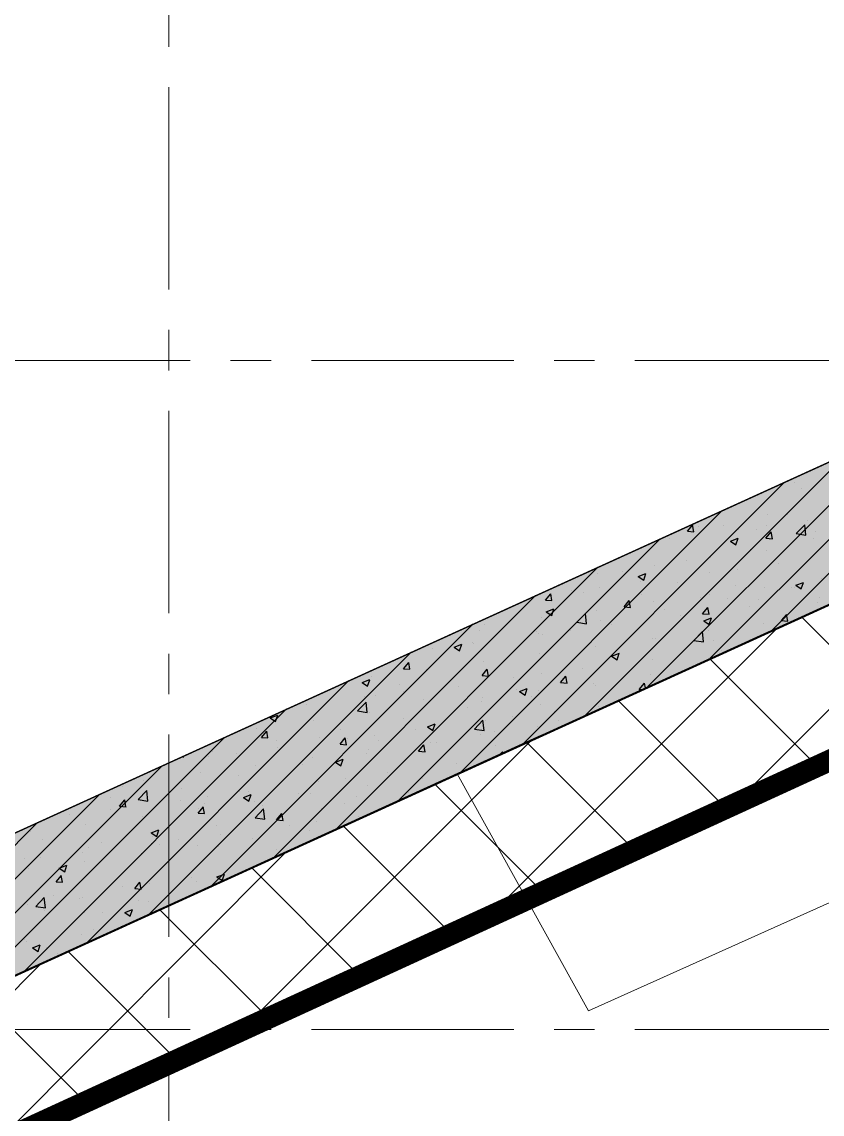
# Model space of a CAD drawing. Header units: millimetres. Extents: x -346728 to 1320345, y -537202 to -385966.
# Drawn here: x 205174 to 212595, y -485726 to -475603 of the extents above; entities that cross this region are included whole.
import ezdxf
from ezdxf.xclip import XClip

# ---------------------------------------------------------------- set-up
doc = ezdxf.new("R2010")
doc.units = ezdxf.units.MM
doc.header["$LTSCALE"] = 100
doc.header["$XCLIPFRAME"] = 2
doc.linetypes.add('DASHED2', pattern=[0.375, 0.25, -0.125])
doc.linetypes.add('X1326_GLB$0$CENTER', pattern=[2, 1.25, -0.25, 0.25, -0.25])
for name, color, linetype, lineweight in [('0 T TEXT', 7, 'Continuous', 13), ('L.DUONG', 234, 'Continuous', 15), ('LINE', 7, 'Continuous', 13), ('X1326_GLB$0$A-tim', 8, 'X1326_GLB$0$CENTER', 9)]:
    doc.layers.add(name, color=color, linetype=linetype, lineweight=lineweight)
for name, color, linetype in [('hach', 253, 'Continuous'), ('W2', 4, 'Continuous'), ('XR_1326_csPL$0$hach', 253, 'Continuous'), ('XR_1326_csPL$0$W2', 4, 'Continuous')]:
    doc.layers.add(name, color=color, linetype=linetype)
doc.linetypes.add('FENCELINE2', pattern='A,0.25,-0.1,[132,ltypeshp.shx,S=0.1,R=0,X=-0.1,Y=0],-0.1,1', length=1.45)

# ---------------------------------------------------------------- blocks, each defined once
blk = doc.blocks.new('LVL-KHUNGTEN')
blk.add_lwpolyline([(61072.9, 41092.8), (119123.5, 41092.8), (119123.5, 61.9), (61072.9, 61.9)], close=True)
blk = doc.blocks.new('mb duong hh')
at = {"layer": '0 T TEXT', "color": 8, "linetype": 'DASHED2', "ltscale": 300}
blk.add_lwpolyline([(75940, 34596), (80501, 41668), (80491, 88861), (75484, 93868), (-20031, 93860), (-33610, 75885), (-26182, 55955), (-6300, 2612), (0, 0)], close=True, dxfattribs=at)
at = {"layer": 'LINE', "color": 252, "lineweight": 9}
blk.add_lwpolyline([(46995, 21406), (48214, 19209), (55528, 22490), (79633, 34556), (82900, 40330), (83008, 48620), (83152, 58204), (83577, 88420), (83093, 88629)], dxfattribs=at)
blk = doc.blocks.new('MB HANG RAO TAM')
h = blk.add_hatch()
h.set_pattern_fill('ANSI37', color=8, scale=7000, style=0)
h.set_pattern_definition([(45, (527887.4, 631399.9), (-618.7184, 618.7184), []), (135, (527887.4, 631399.9), (-618.7184, -618.7184), [])])
h.paths.add_polyline_path([(89794, 74797), (94796, 69797), (94804, 22611), (90246, 15544), (52523, -1634), (34324, -9922), (14325, -19029), (8025, -16417), (-19267, 56832), (-5688, 74797), (41806, 74797), (65797, 74797)], flags=16)
h.paths.add_polyline_path([(-17293, 40146), (-15160, 40938), (-12777, 34516), (-15127, 33730), (-10493, 20001), (4784, -19373), (12548, -21453), (91490, 14752), (95488, 20874), (95620, 46027), (95770, 74597), (91825, 78101), (52350, 76926), (14008, 75822), (-9259, 75871), (-23844, 71027), (-24251, 60760)])
at = {"layer": 'L.DUONG', "color": 94, "linetype": 'FENCELINE2', "ltscale": 25, "const_width": 200, "elevation": 7850}
blk.add_lwpolyline([(13898, 75822), (14369, 75824), (20809, 75968), (32497, 76335), (48850, 76822), (75776, 77623), (91825, 78101), (95770, 74597), (95712, 63657), (95684, 58344), (95610, 44235), (95553, 33268), (95488, 20874), (91490, 14752), (75806, 7559), (49624, -4449), (26632, -14994), (12548, -21453), (4784, -19373), (0, -7161), (-6626, 9890)], dxfattribs=at)
at = {"layer": 'XR_1326_csPL$0$W2', "color": 7, "ltscale": 0.5, "elevation": 0}
blk.add_lwpolyline([(8025, -16417), (14325, -19029), (90246, 15544), (94804, 22611), (94796, 69797), (89794, 74797), (-5688, 74797), (-19267, 56832)], close=True, dxfattribs=at)

msp = doc.modelspace()

# ---------------------------------------------------------------- hatches: boundary and pattern name
at = {"layer": 'hach'}
h = msp.add_hatch(dxfattribs=at)
h.set_pattern_fill('ANSI31', color=256, scale=70)
h.set_pattern_definition([(45, (121918.56, -508591.22), (-157.15448, 157.15448), [])])
h.paths.add_polyline_path([(142200.7, -410142.2), (128621.2, -428107.5), (155914.1, -501359), (162214.1, -503970.9), (238136.4, -469396.6), (242695.2, -462329.4), (242687.2, -415142.7), (237685.1, -410142.2)])
h.paths.add_polyline_path([(142797.9, -411342.2), (129975.7, -428305.7), (156856.2, -500450.6), (162191.6, -502662.6), (237318.8, -468450.4), (241495.1, -461976.1), (241487, -415639.4), (237188.2, -411342.2)], flags=16)
h = msp.add_hatch(dxfattribs=at)
h.set_pattern_fill('AR-CONC', color=256, scale=4)
h.set_pattern_definition([(50, (121918.56, -508591.2), (728.7387, -63.7563), [76.2, -838.2]), (355, (121918.56, -508591.2), (-140.9737, 764.2274), [60.96, -670.5623]), (100.45144, (121979.3, -508596.54), (587.765, 700.471), [64.76, -712.361]), (46.1842, (121918.6, -508388), (1084.316, -168.1693), [114.3, -1257.3]), (96.63556, (122008.9, -508402), (949.6165, 989.7045), [97.14, -1068.5424]), (351.18415, (121918.6, -508388), (949.6165, 989.7045), [91.44, -1005.839]), (21, (122020.16, -508438.8), (606.4576, -409.0608), [76.2, -838.2]), (326, (122020.16, -508438.8), (247.208, 736.752), [60.96, -670.56]), (71.45144, (122070.7, -508472.9), (853.6657, 327.691), [64.76, -712.3598]), (37.5, (121918.56, -508591.22), (12.3544, 338.22016), [0, -662.432, 0, -680.72, 0, -673.1]), (7.5, (121918.56, -508591.22), (267.27865, 400.7223), [0, -388.112, 0, -647.192, 0, -256.54]), (327.5, (121692, -508591.22), (542.3624, -22.91498), [0, -254, 0, -792.48, 0, -1051.56]), (317.5, (121590.4, -508591.2), (592.5167, 101.706), [0, -330.2, 0, -526.288, 0, -746.76])])
h.paths.add_polyline_path([(142200.7, -410142.2), (128621.2, -428107.5), (155914.1, -501359), (162214.1, -503970.9), (238136.4, -469396.6), (242695.2, -462329.4), (242687.2, -415142.7), (237685.1, -410142.2)])
h.paths.add_polyline_path([(142797.9, -411342.2), (129975.7, -428305.7), (156856.2, -500450.6), (162191.6, -502662.6), (237318.8, -468450.4), (241495.1, -461976.1), (241487, -415639.4), (237188.2, -411342.2)], flags=16)

# ---------------------------------------------------------------- linework, layer by layer
at = {"layer": 'W2', "ltscale": 0.5, "elevation": -1404.9}
for points in [[(142200.7, -410142.2), (128621.2, -428107.5), (155914.1, -501359), (162214.1, -503970.9), (238136.4, -469396.6), (242695.2, -462329.4), (242686.9, -415142.1), (237685.1, -410142.2)], [(142797.9, -411342.2), (129975.7, -428305.7), (156856.2, -500450.6), (162191.6, -502662.6), (237318.8, -468450.4), (241495.1, -461976.1), (241487, -415639.4), (237188.2, -411342.2)]]:
    msp.add_lwpolyline(points, close=True, dxfattribs=at)
at = {"layer": 'X1326_GLB$0$A-tim', "ltscale": 15}
for p, q in [((206538.5, -398208.6, -1404.9), (206538.5, -512162.7, -1404.9)), ((120859.5, -478741.8, -1404.9), (255546, -478741.8, -1404.9)), ((120859.5, -484941.8, -1404.9), (255546, -484941.8, -1404.9))]:
    msp.add_line(p, q, dxfattribs=at)
at = {"layer": 'XR_1326_csPL$0$hach', "color": 250}
for p, q in [((212133.5, -481238.1, -1404.9), (214554.6, -478817, -1404.9)), ((211556.3, -481500.9, -1404.9), (213977.5, -479079.8, -1404.9)), ((210979.2, -481763.7, -1404.9), (213400.3, -479342.6, -1404.9)), ((210402.1, -482026.6, -1404.9), (212823.2, -479605.4, -1404.9)), ((209825, -482289.4, -1404.9), (212246.1, -479868.2, -1404.9)), ((212341.7, -479872.2, -1404.9), (212341.7, -479872.2, -1404.9)), ((212405.8, -479923.4, -1404.9), (212405.8, -479923.4, -1404.9)), ((209247.8, -482552.2, -1404.9), (211669, -480131.1, -1404.9)), ((212089.4, -480164.5, -1404.9), (212089.4, -480164.5, -1404.9)), ((212275.4, -480164.7, -1404.9), (212275.4, -480164.7, -1404.9)), ((211345.3, -480324.1, -1404.9), (211394.3, -480265.8, -1404.9)), ((211405.9, -480329.5, -1404.9), (211394.1, -480265.8, -1404.9)), ((211447.1, -480280.4, -1404.9), (211447.1, -480280.4, -1404.9)), ((211576.2, -480229.6, -1404.9), (211576.2, -480229.6, -1404.9)), ((211682.9, -480266.4, -1404.9), (211682.9, -480266.4, -1404.9)), ((211820.1, -480306.4, -1404.9), (211820.1, -480306.4, -1404.9)), ((211989.4, -480303.3, -1404.9), (211989.4, -480303.3, -1404.9)), ((212074.4, -480272.9, -1404.9), (212074.4, -480272.9, -1404.9)), ((212354.5, -480345.6, -1404.9), (212433.6, -480263.1, -1404.9)), ((212444.8, -480359.6, -1404.9), (212433.6, -480263.1, -1404.9)), ((212459.2, -480222.3, -1404.9), (212459.2, -480222.3, -1404.9)), ((208670.7, -482815, -1404.9), (211091.8, -480393.9, -1404.9)), ((211178.4, -480390.9, -1404.9), (211178.4, -480390.9, -1404.9)), ((211345.3, -480324.1, -1404.9), (211406.1, -480329.5, -1404.9)), ((211744, -480415.6, -1404.9), (211815.1, -480388.3, -1404.9)), ((211794.5, -480449.8, -1404.9), (211815.1, -480388.4, -1404.9)), ((212074.1, -480387.9, -1404.9), (212123, -480329.5, -1404.9)), ((212074.1, -480387.9, -1404.9), (212134.8, -480393.2, -1404.9)), ((212134.6, -480393.3, -1404.9), (212122.9, -480329.6, -1404.9)), ((212354.5, -480345.5, -1404.9), (212444.8, -480359.5, -1404.9)), ((212518.8, -480387.8, -1404.9), (212518.8, -480387.8, -1404.9)), ((212531.8, -480326.2, -1404.9), (212531.8, -480326.2, -1404.9)), ((211744, -480415.7, -1404.9), (211794.5, -480449.8, -1404.9)), ((211926.3, -480489.5, -1404.9), (211926.3, -480489.5, -1404.9)), ((212077, -480502.7, -1404.9), (212077, -480502.7, -1404.9)), ((211333.8, -480591.2, -1404.9), (211333.8, -480591.2, -1404.9)), ((211563.8, -480567.8, -1404.9), (211563.8, -480567.8, -1404.9)), ((208093.6, -483077.8, -1404.9), (210514.7, -480656.7, -1404.9)), ((210514.5, -480715.5, -1404.9), (210514.5, -480715.5, -1404.9)), ((210741.3, -480692.9, -1404.9), (210741.3, -480692.9, -1404.9)), ((210890.3, -480743.3, -1404.9), (210961.5, -480716, -1404.9)), ((210940.8, -480777.5, -1404.9), (210961.4, -480716.1, -1404.9)), ((211042.2, -480639.3, -1404.9), (211042.2, -480639.3, -1404.9)), ((211552.8, -480707.1, -1404.9), (211552.8, -480707.1, -1404.9)), ((211807.1, -480673.7, -1404.9), (211807.1, -480673.7, -1404.9)), ((212191.9, -480623, -1404.9), (212191.9, -480623, -1404.9)), ((210706.9, -480776.7, -1404.9), (210706.9, -480776.7, -1404.9)), ((210890.3, -480743.4, -1404.9), (210940.8, -480777.5, -1404.9)), ((210911.1, -480791.6, -1404.9), (210911.1, -480791.6, -1404.9)), ((211249.2, -480799.6, -1404.9), (211249.2, -480799.6, -1404.9)), ((212350.5, -480824.7, -1404.9), (212421.6, -480797.4, -1404.9)), ((212401, -480858.9, -1404.9), (212421.6, -480797.5, -1404.9)), ((212592.4, -480764.8, -1404.9), (212592.4, -480764.8, -1404.9)), ((207516.4, -483340.7, -1404.9), (209937.6, -480919.5, -1404.9)), ((210028.8, -480960.9, -1404.9), (210077.8, -480902.5, -1404.9)), ((210089.4, -480966.2, -1404.9), (210077.6, -480902.5, -1404.9)), ((210272, -480875.8, -1404.9), (210272, -480875.8, -1404.9)), ((210378.7, -480890.2, -1404.9), (210378.7, -480890.2, -1404.9)), ((210526.3, -480842.3, -1404.9), (210526.3, -480842.3, -1404.9)), ((210921.1, -480913.1, -1404.9), (210921.1, -480913.1, -1404.9)), ((211551.5, -480906, -1404.9), (211551.5, -480906, -1404.9)), ((211791.6, -480822.5, -1404.9), (211791.6, -480822.5, -1404.9)), ((212064.7, -480841, -1404.9), (212064.7, -480841, -1404.9)), ((212314.4, -480845, -1404.9), (212314.4, -480845, -1404.9)), ((212334, -480845.4, -1404.9), (212334, -480845.4, -1404.9)), ((212350.4, -480824.8, -1404.9), (212401, -480858.9, -1404.9)), ((210028.8, -480960.9, -1404.9), (210089.6, -480966.2, -1404.9)), ((210757.6, -481024.6, -1404.9), (210806.5, -480966.2, -1404.9)), ((210818.1, -481030, -1404.9), (210806.4, -480966.3, -1404.9)), ((211029.8, -480977.5, -1404.9), (211029.8, -480977.5, -1404.9)), ((211463.4, -480936.1, -1404.9), (211463.4, -480936.1, -1404.9)), ((211721.8, -480946.8, -1404.9), (211721.8, -480946.8, -1404.9)), ((212005.8, -480959, -1404.9), (212005.8, -480959, -1404.9)), ((212548.2, -480981.9, -1404.9), (212548.2, -480981.9, -1404.9)), ((212566.3, -480939.2, -1404.9), (212566.3, -480939.2, -1404.9)), ((209988.9, -481118.8, -1404.9), (209988.9, -481118.8, -1404.9)), ((210036.6, -481071.1, -1404.9), (210087.2, -481105.2, -1404.9)), ((210036.7, -481071, -1404.9), (210107.8, -481043.7, -1404.9)), ((210087.2, -481105.2, -1404.9), (210107.8, -481043.8, -1404.9)), ((210320.6, -481167.1, -1404.9), (210399.7, -481084.7, -1404.9)), ((210410.9, -481181.1, -1404.9), (210399.7, -481084.7, -1404.9)), ((210502.1, -481053.7, -1404.9), (210502.1, -481053.7, -1404.9)), ((210757.6, -481024.6, -1404.9), (210818.3, -481029.9, -1404.9)), ((211129.3, -481048.5, -1404.9), (211129.3, -481048.5, -1404.9)), ((211285.5, -481107.9, -1404.9), (211285.5, -481107.9, -1404.9)), ((211486.3, -481088.4, -1404.9), (211535.3, -481030, -1404.9)), ((211486.3, -481088.4, -1404.9), (211547, -481093.7, -1404.9)), ((211546.8, -481093.7, -1404.9), (211535.1, -481030, -1404.9)), ((211539.9, -481074.4, -1404.9), (211539.9, -481074.4, -1404.9)), ((211924.7, -481023.7, -1404.9), (211924.7, -481023.7, -1404.9)), ((212215, -481152.1, -1404.9), (212264, -481093.8, -1404.9)), ((212275.6, -481157.5, -1404.9), (212263.8, -481093.8, -1404.9)), ((206939.3, -483603.5, -1404.9), (209360.5, -481182.3, -1404.9)), ((209467.3, -481190.3, -1404.9), (209467.3, -481190.3, -1404.9)), ((210320.5, -481167.1, -1404.9), (210410.9, -481181.1, -1404.9)), ((210536.8, -481150.2, -1404.9), (210536.8, -481150.2, -1404.9)), ((210643.9, -481192.3, -1404.9), (210643.9, -481192.3, -1404.9)), ((211496.8, -481152.4, -1404.9), (211567.9, -481125.1, -1404.9)), ((211496.8, -481152.5, -1404.9), (211547.3, -481186.5, -1404.9)), ((211547.3, -481186.5, -1404.9), (211567.9, -481125.1, -1404.9)), ((212052.3, -481179.2, -1404.9), (212052.3, -481179.2, -1404.9)), ((212215, -481152.1, -1404.9), (212275.8, -481157.4, -1404.9)), ((209420, -481247.3, -1404.9), (209420, -481247.3, -1404.9)), ((209944.3, -481251.9, -1404.9), (209944.3, -481251.9, -1404.9)), ((209962.4, -481270.2, -1404.9), (209962.4, -481270.2, -1404.9)), ((210004.7, -481276.5, -1404.9), (210004.7, -481276.5, -1404.9)), ((210259.1, -481243, -1404.9), (210259.1, -481243, -1404.9)), ((210504.7, -481293.1, -1404.9), (210504.7, -481293.1, -1404.9)), ((211017.5, -481315.8, -1404.9), (211017.5, -481315.8, -1404.9)), ((211047.1, -481316, -1404.9), (211047.1, -481316, -1404.9)), ((211404.9, -481335.3, -1404.9), (211484, -481252.8, -1404.9)), ((211495.2, -481349.3, -1404.9), (211484, -481252.8, -1404.9)), ((211539.1, -481244.2, -1404.9), (211539.1, -481244.2, -1404.9)), ((208978.3, -481411.6, -1404.9), (208978.3, -481411.6, -1404.9)), ((209183, -481398.7, -1404.9), (209254.1, -481371.4, -1404.9)), ((209183, -481398.8, -1404.9), (209233.5, -481432.9, -1404.9)), ((209233.5, -481432.9, -1404.9), (209254.1, -481371.5, -1404.9)), ((209351.8, -481353.6, -1404.9), (209351.8, -481353.6, -1404.9)), ((209363.1, -481361, -1404.9), (209363.1, -481361, -1404.9)), ((210489.8, -481391.9, -1404.9), (210489.8, -481391.9, -1404.9)), ((211404.8, -481335.2, -1404.9), (211495.2, -481349.2, -1404.9)), ((211589.5, -481338.9, -1404.9), (211589.5, -481338.9, -1404.9)), ((211657.4, -481424.4, -1404.9), (211657.4, -481424.4, -1404.9)), ((206362.2, -483866.3, -1404.9), (208783.3, -481445.2, -1404.9)), ((209454.9, -481528.5, -1404.9), (209454.9, -481528.5, -1404.9)), ((209976.6, -481457, -1404.9), (209976.6, -481457, -1404.9)), ((210643.1, -481480.1, -1404.9), (210714.3, -481452.8, -1404.9)), ((210643.1, -481480.1, -1404.9), (210693.6, -481514.2, -1404.9)), ((210693.6, -481514.2, -1404.9), (210714.2, -481452.8, -1404.9)), ((211018.2, -481508.6, -1404.9), (211018.2, -481508.6, -1404.9)), ((211272.6, -481475.1, -1404.9), (211272.6, -481475.1, -1404.9)), ((208712.3, -481597.6, -1404.9), (208761.3, -481539.2, -1404.9)), ((208712.3, -481597.6, -1404.9), (208773, -481602.9, -1404.9)), ((208772.9, -481602.9, -1404.9), (208761.1, -481539.2, -1404.9)), ((208927.2, -481604.7, -1404.9), (208927.2, -481604.7, -1404.9)), ((209441.1, -481661.3, -1404.9), (209490, -481603, -1404.9)), ((209501.6, -481666.7, -1404.9), (209489.9, -481603, -1404.9)), ((210376.6, -481593.1, -1404.9), (210376.6, -481593.1, -1404.9)), ((205785.1, -484129.1, -1404.9), (208206.2, -481708, -1404.9)), ((208329.3, -481726.4, -1404.9), (208400.5, -481699.1, -1404.9)), ((208329.3, -481726.5, -1404.9), (208379.8, -481760.6, -1404.9)), ((208379.8, -481760.6, -1404.9), (208400.4, -481699.2, -1404.9)), ((208414, -481669.7, -1404.9), (208414, -481669.7, -1404.9)), ((209441.1, -481661.3, -1404.9), (209501.8, -481666.6, -1404.9)), ((209737.4, -481677.2, -1404.9), (209737.4, -481677.2, -1404.9)), ((209991.8, -481643.7, -1404.9), (209991.8, -481643.7, -1404.9)), ((210169.8, -481725.1, -1404.9), (210218.8, -481666.7, -1404.9)), ((210169.8, -481725.1, -1404.9), (210230.5, -481730.4, -1404.9)), ((210230.3, -481730.4, -1404.9), (210218.6, -481666.8, -1404.9)), ((210477.4, -481730.2, -1404.9), (210477.4, -481730.2, -1404.9)), ((210898.5, -481788.8, -1404.9), (210947.5, -481730.5, -1404.9)), ((210955.5, -481774.6, -1404.9), (210947.3, -481730.5, -1404.9)), ((211005.1, -481654, -1404.9), (211005.1, -481654, -1404.9)), ((211087.4, -481654.7, -1404.9), (211087.4, -481654.7, -1404.9)), ((208679.8, -481743.5, -1404.9), (208679.8, -481743.5, -1404.9)), ((208711, -481812.3, -1404.9), (208711, -481812.3, -1404.9)), ((209095.8, -481761.7, -1404.9), (209095.8, -481761.7, -1404.9)), ((209222.2, -481766.5, -1404.9), (209222.2, -481766.5, -1404.9)), ((209764.5, -481789.4, -1404.9), (209764.5, -481789.4, -1404.9)), ((209789.4, -481807.8, -1404.9), (209840, -481841.9, -1404.9)), ((209789.5, -481807.8, -1404.9), (209860.6, -481780.5, -1404.9)), ((209840, -481841.9, -1404.9), (209860.6, -481780.5, -1404.9)), ((209964.2, -481795.2, -1404.9), (209964.2, -481795.2, -1404.9)), ((210306.9, -481812.3, -1404.9), (210306.9, -481812.3, -1404.9)), ((210494.9, -481756.4, -1404.9), (210494.9, -481756.4, -1404.9)), ((210898.5, -481788.8, -1404.9), (210920, -481790.7, -1404.9)), ((207815, -481930.3, -1404.9), (207815, -481930.3, -1404.9)), ((208286.6, -481988.7, -1404.9), (208365.8, -481906.2, -1404.9)), ((208351.7, -481857.1, -1404.9), (208351.7, -481857.1, -1404.9)), ((208376.9, -482002.7, -1404.9), (208365.7, -481906.2, -1404.9)), ((208456.7, -481845.8, -1404.9), (208456.7, -481845.8, -1404.9)), ((208894, -481880, -1404.9), (208894, -481880, -1404.9)), ((209436.4, -481902.9, -1404.9), (209436.4, -481902.9, -1404.9)), ((209442.6, -481866.7, -1404.9), (209442.6, -481866.7, -1404.9)), ((209902.3, -481858.1, -1404.9), (209902.3, -481858.1, -1404.9)), ((209978.7, -481925.8, -1404.9), (209978.7, -481925.8, -1404.9)), ((205207.9, -484391.9, -1404.9), (207629.1, -481970.8, -1404.9)), ((207475.7, -482054.1, -1404.9), (207546.8, -482026.8, -1404.9)), ((207526.2, -482088.2, -1404.9), (207546.8, -482026.9, -1404.9)), ((208286.6, -481988.6, -1404.9), (208377, -482002.6, -1404.9)), ((208401.7, -482008, -1404.9), (208401.7, -482008, -1404.9)), ((208914.9, -481942.9, -1404.9), (208914.9, -481942.9, -1404.9)), ((209309.8, -481959.8, -1404.9), (209309.8, -481959.8, -1404.9)), ((210109.3, -481993.8, -1404.9), (210109.3, -481993.8, -1404.9)), ((210521.1, -481948.8, -1404.9), (210521.1, -481948.8, -1404.9)), ((207475.6, -482054.2, -1404.9), (207526.2, -482088.2, -1404.9)), ((207880, -482079.5, -1404.9), (207880, -482079.5, -1404.9)), ((208717.3, -482061.5, -1404.9), (208717.3, -482061.5, -1404.9)), ((208935.8, -482135.5, -1404.9), (209006.9, -482108.2, -1404.9)), ((208935.8, -482135.5, -1404.9), (208986.3, -482169.6, -1404.9)), ((208986.3, -482169.6, -1404.9), (209006.9, -482108.2, -1404.9)), ((209370.9, -482156.8, -1404.9), (209450.1, -482074.4, -1404.9)), ((209461.3, -482170.8, -1404.9), (209450, -482074.4, -1404.9)), ((209470.2, -482077.9, -1404.9), (209470.2, -482077.9, -1404.9)), ((209724.5, -482044.4, -1404.9), (209724.5, -482044.4, -1404.9)), ((209951.9, -482133.4, -1404.9), (209951.9, -482133.4, -1404.9)), ((210145.8, -482081.2, -1404.9), (210145.8, -482081.2, -1404.9)), ((204630.8, -484654.7, -1404.9), (207051.9, -482233.6, -1404.9)), ((207352.3, -482155.7, -1404.9), (207352.3, -482155.7, -1404.9)), ((207392.9, -482214.1, -1404.9), (207392.9, -482214.1, -1404.9)), ((207395.8, -482234.3, -1404.9), (207444.8, -482175.9, -1404.9)), ((207395.8, -482234.3, -1404.9), (207456.5, -482239.6, -1404.9)), ((207456.4, -482239.6, -1404.9), (207444.6, -482176, -1404.9)), ((207935.3, -482237.1, -1404.9), (207935.3, -482237.1, -1404.9)), ((208124.8, -482163.2, -1404.9), (208124.8, -482163.2, -1404.9)), ((208443.7, -482213.1, -1404.9), (208443.7, -482213.1, -1404.9)), ((208828.5, -482162.4, -1404.9), (208828.5, -482162.4, -1404.9)), ((209370.9, -482156.8, -1404.9), (209461.3, -482170.8, -1404.9)), ((209430.2, -482205, -1404.9), (209430.2, -482205, -1404.9)), ((209553.3, -482182.9, -1404.9), (209553.3, -482182.9, -1404.9)), ((207532.3, -482264.9, -1404.9), (207532.3, -482264.9, -1404.9)), ((207547.7, -482331, -1404.9), (207547.7, -482331, -1404.9)), ((208124.6, -482298, -1404.9), (208173.5, -482239.7, -1404.9)), ((208124.6, -482298, -1404.9), (208185.3, -482303.4, -1404.9)), ((208185.1, -482303.4, -1404.9), (208173.4, -482239.7, -1404.9)), ((208189.4, -482246.5, -1404.9), (208189.4, -482246.5, -1404.9)), ((208477.7, -482260, -1404.9), (208477.7, -482260, -1404.9)), ((208853.3, -482361.8, -1404.9), (208902.3, -482303.4, -1404.9)), ((208913.8, -482367.2, -1404.9), (208902.1, -482303.5, -1404.9)), ((208902.5, -482281.1, -1404.9), (208902.5, -482281.1, -1404.9)), ((208960.8, -482284.6, -1404.9), (208960.8, -482284.6, -1404.9)), ((209020, -482282.9, -1404.9), (209020, -482282.9, -1404.9)), ((209562.4, -482305.8, -1404.9), (209562.4, -482305.8, -1404.9)), ((206664.1, -482410.2, -1404.9), (206672.5, -482415.9, -1404.9)), ((206672.5, -482415.9, -1404.9), (206676.3, -482404.7, -1404.9)), ((206908.6, -482415.2, -1404.9), (206908.6, -482415.2, -1404.9)), ((206939.8, -482366.6, -1404.9), (206939.8, -482366.6, -1404.9)), ((207162.9, -482381.7, -1404.9), (207162.9, -482381.7, -1404.9)), ((207867.7, -482417.7, -1404.9), (207867.7, -482417.7, -1404.9)), ((208082.1, -482463.2, -1404.9), (208153.3, -482435.9, -1404.9)), ((208132.6, -482497.3, -1404.9), (208153.2, -482435.9, -1404.9)), ((208368.2, -482386.3, -1404.9), (208368.2, -482386.3, -1404.9)), ((208389.3, -482346.2, -1404.9), (208389.3, -482346.2, -1404.9)), ((208853.3, -482361.8, -1404.9), (208914, -482367.1, -1404.9)), ((209616.7, -482384.2, -1404.9), (209631, -482367.2, -1404.9)), ((209632.6, -482377, -1404.9), (209630.8, -482367.2, -1404.9)), ((204053.7, -484917.6, -1404.9), (206474.8, -482496.4, -1404.9)), ((207340, -482493.9, -1404.9), (207340, -482493.9, -1404.9)), ((207775.7, -482488, -1404.9), (207775.7, -482488, -1404.9)), ((208082.1, -482463.2, -1404.9), (208132.6, -482497.3, -1404.9)), ((209202.9, -482478.6, -1404.9), (209202.9, -482478.6, -1404.9)), ((209457.2, -482445.2, -1404.9), (209457.2, -482445.2, -1404.9)), ((206305.1, -482630.5, -1404.9), (206305.1, -482630.5, -1404.9)), ((206826.8, -482558.9, -1404.9), (206826.8, -482558.9, -1404.9)), ((207183.2, -482589.7, -1404.9), (207183.2, -482589.7, -1404.9)), ((208176.4, -482613.8, -1404.9), (208176.4, -482613.8, -1404.9)), ((208561.2, -482563.1, -1404.9), (208561.2, -482563.1, -1404.9)), ((208890.2, -482619.4, -1404.9), (208890.2, -482619.4, -1404.9)), ((206110.4, -482687.5, -1404.9), (206110.4, -482687.5, -1404.9)), ((206252.7, -482810.2, -1404.9), (206331.8, -482727.7, -1404.9)), ((206343, -482824.2, -1404.9), (206331.8, -482727.7, -1404.9)), ((206590.7, -482691.4, -1404.9), (206590.7, -482691.4, -1404.9)), ((206652.7, -482710.4, -1404.9), (206652.7, -482710.4, -1404.9)), ((207195.1, -482733.3, -1404.9), (207195.1, -482733.3, -1404.9)), ((207280.4, -482731.7, -1404.9), (207280.4, -482731.7, -1404.9)), ((207922.1, -482647.3, -1404.9), (207922.1, -482647.3, -1404.9)), ((208377, -482684.4, -1404.9), (208377, -482684.4, -1404.9)), ((208756.3, -482741.8, -1404.9), (208756.3, -482741.8, -1404.9)), ((203476.6, -485180.4, -1404.9), (205897.7, -482759.3, -1404.9)), ((205998.2, -482793.1, -1404.9), (205998.2, -482793.1, -1404.9)), ((206079.3, -482871, -1404.9), (206128.3, -482812.6, -1404.9)), ((206139.9, -482876.4, -1404.9), (206128.1, -482812.7, -1404.9)), ((206252.7, -482810.1, -1404.9), (206343, -482824.2, -1404.9)), ((206324.6, -482824, -1404.9), (206324.6, -482824, -1404.9)), ((206641.3, -482815.9, -1404.9), (206641.3, -482815.9, -1404.9)), ((206895.6, -482782.4, -1404.9), (206895.6, -482782.4, -1404.9)), ((207228.4, -482790.9, -1404.9), (207279, -482825, -1404.9)), ((207228.5, -482790.9, -1404.9), (207299.6, -482763.6, -1404.9)), ((207279, -482825, -1404.9), (207299.6, -482763.6, -1404.9)), ((207327.6, -482832.1, -1404.9), (207327.6, -482832.1, -1404.9)), ((207737.5, -482756.2, -1404.9), (207737.5, -482756.2, -1404.9)), ((207855.3, -482755.9, -1404.9), (207855.3, -482755.9, -1404.9)), ((208163.7, -482843.5, -1404.9), (208163.7, -482843.5, -1404.9)), ((208279.8, -482779.2, -1404.9), (208279.8, -482779.2, -1404.9)), ((205999.6, -482900.4, -1404.9), (205999.6, -482900.4, -1404.9)), ((206079.3, -482871, -1404.9), (206140, -482876.3, -1404.9)), ((206808.1, -482934.8, -1404.9), (206857, -482876.4, -1404.9)), ((206808.1, -482934.8, -1404.9), (206868.8, -482940.1, -1404.9)), ((206814.4, -482897.2, -1404.9), (206814.4, -482897.2, -1404.9)), ((206868.6, -482940.1, -1404.9), (206856.9, -482876.4, -1404.9)), ((206867, -482846.9, -1404.9), (206867, -482846.9, -1404.9)), ((207337, -482978.4, -1404.9), (207416.1, -482895.9, -1404.9)), ((207409.3, -482869.8, -1404.9), (207409.3, -482869.8, -1404.9)), ((207427.3, -482992.4, -1404.9), (207416.1, -482895.9, -1404.9)), ((207536.8, -482998.5, -1404.9), (207585.8, -482940.1, -1404.9)), ((207571.2, -482945.2, -1404.9), (207571.2, -482945.2, -1404.9)), ((207597.3, -483003.9, -1404.9), (207585.6, -482940.2, -1404.9)), ((207951.7, -482892.7, -1404.9), (207951.7, -482892.7, -1404.9)), ((202899.4, -485443.2, -1404.9), (205320.6, -483022.1, -1404.9)), ((205614.9, -482951, -1404.9), (205614.9, -482951, -1404.9)), ((205765.1, -483044.9, -1404.9), (205765.1, -483044.9, -1404.9)), ((206292.8, -482968.7, -1404.9), (206292.8, -482968.7, -1404.9)), ((207337, -482978.3, -1404.9), (207427.3, -482992.3, -1404.9)), ((207536.8, -482998.5, -1404.9), (207597.5, -483003.8, -1404.9)), ((207909.2, -483014.5, -1404.9), (207909.2, -483014.5, -1404.9)), ((208294, -482963.8, -1404.9), (208294, -482963.8, -1404.9)), ((205251.9, -483109.9, -1404.9), (205251.9, -483109.9, -1404.9)), ((206374.8, -483118.6, -1404.9), (206445.9, -483091.2, -1404.9)), ((206374.8, -483118.6, -1404.9), (206425.3, -483152.7, -1404.9)), ((206425.3, -483152.7, -1404.9), (206445.9, -483091.3, -1404.9)), ((206978.7, -483046.9, -1404.9), (206978.7, -483046.9, -1404.9)), ((207013.2, -483132.5, -1404.9), (207013.2, -483132.5, -1404.9)), ((207654.8, -483048, -1404.9), (207654.8, -483048, -1404.9)), ((207843, -483094.2, -1404.9), (207843, -483094.2, -1404.9)), ((205365.9, -483181, -1404.9), (205365.9, -483181, -1404.9)), ((205908.2, -483203.9, -1404.9), (205908.2, -483203.9, -1404.9)), ((206374, -483216.6, -1404.9), (206374, -483216.6, -1404.9)), ((206386.2, -483148.7, -1404.9), (206386.2, -483148.7, -1404.9)), ((206450.6, -483226.9, -1404.9), (206450.6, -483226.9, -1404.9)), ((206628.4, -483183.1, -1404.9), (206628.4, -483183.1, -1404.9)), ((206802.1, -483235.4, -1404.9), (206802.1, -483235.4, -1404.9)), ((207315.3, -483170.3, -1404.9), (207315.3, -483170.3, -1404.9)), ((205732.4, -483301.1, -1404.9), (205732.4, -483301.1, -1404.9)), ((205793.7, -483250.4, -1404.9), (205793.7, -483250.4, -1404.9)), ((206280.4, -483306.9, -1404.9), (206280.4, -483306.9, -1404.9)), ((206993, -483249.8, -1404.9), (206993, -483249.8, -1404.9)), ((207535.3, -483272.7, -1404.9), (207535.3, -483272.7, -1404.9)), ((205201.2, -483352.1, -1404.9), (205201.2, -483352.1, -1404.9)), ((205239.6, -483448.1, -1404.9), (205239.6, -483448.1, -1404.9)), ((205347.6, -483351.7, -1404.9), (205347.6, -483351.7, -1404.9)), ((205521.1, -483446.2, -1404.9), (205592.3, -483418.9, -1404.9)), ((205521.1, -483446.3, -1404.9), (205571.6, -483480.4, -1404.9)), ((205571.6, -483480.4, -1404.9), (205592.2, -483419, -1404.9)), ((205752.7, -483383.1, -1404.9), (205752.7, -483383.1, -1404.9)), ((205491.5, -483571.5, -1404.9), (205540.5, -483513.1, -1404.9)), ((205552.1, -483576.8, -1404.9), (205540.3, -483513.1, -1404.9)), ((206745.9, -483533.2, -1404.9), (206745.9, -483533.2, -1404.9)), ((206981.2, -483527.7, -1404.9), (207031.4, -483561.5, -1404.9)), ((206981.3, -483527.6, -1404.9), (207052.4, -483500.3, -1404.9)), ((207031.9, -483561.3, -1404.9), (207052.4, -483500.4, -1404.9)), ((205491.5, -483571.5, -1404.9), (205552.3, -483576.8, -1404.9)), ((206106.7, -483617.3, -1404.9), (206106.7, -483617.3, -1404.9)), ((206220.3, -483635.2, -1404.9), (206269.3, -483576.9, -1404.9)), ((206220.3, -483635.2, -1404.9), (206281, -483640.5, -1404.9)), ((206268.1, -483645.1, -1404.9), (206268.1, -483645.1, -1404.9)), ((206280.8, -483640.6, -1404.9), (206269.1, -483576.9, -1404.9)), ((206361.1, -483583.8, -1404.9), (206361.1, -483583.8, -1404.9)), ((206789.7, -483573.6, -1404.9), (206789.7, -483573.6, -1404.9)), ((205303.1, -483799.9, -1404.9), (205382.2, -483717.4, -1404.9)), ((205393.4, -483813.9, -1404.9), (205382.2, -483717.4, -1404.9)), ((205465.1, -483701.8, -1404.9), (205465.1, -483701.8, -1404.9)), ((205710.4, -483723.1, -1404.9), (205710.4, -483723.1, -1404.9)), ((205740.4, -483721.3, -1404.9), (205740.4, -483721.3, -1404.9)), ((206252.7, -483746, -1404.9), (206252.7, -483746, -1404.9)), ((206344.2, -483754.9, -1404.9), (206344.2, -483754.9, -1404.9)), ((205227.2, -483786.3, -1404.9), (205227.2, -483786.3, -1404.9)), ((205303.1, -483799.8, -1404.9), (205393.4, -483813.9, -1404.9)), ((205382.2, -483836.7, -1404.9), (205382.2, -483836.7, -1404.9)), ((205751.7, -483856.6, -1404.9), (205751.7, -483856.6, -1404.9)), ((206127.6, -483855.3, -1404.9), (206198.7, -483828, -1404.9)), ((206127.6, -483855.4, -1404.9), (206178.1, -483889.4, -1404.9)), ((206178.1, -483889.4, -1404.9), (206198.7, -483828, -1404.9)), ((205924.6, -483859.6, -1404.9), (205924.6, -483859.6, -1404.9)), ((205839.5, -484018.1, -1404.9), (205839.5, -484018.1, -1404.9)), ((206093.8, -483984.6, -1404.9), (206093.8, -483984.6, -1404.9)), ((205197.8, -484102.5, -1404.9), (205197.8, -484102.5, -1404.9)), ((205214.8, -484124.6, -1404.9), (205214.8, -484124.6, -1404.9)), ((205273.9, -484183, -1404.9), (205345.1, -484155.7, -1404.9)), ((205324.4, -484217.1, -1404.9), (205345, -484155.7, -1404.9)), ((205728, -484059.5, -1404.9), (205728, -484059.5, -1404.9)), ((205273.9, -484183, -1404.9), (205324.4, -484217.1, -1404.9)), ((205402.7, -484181.4, -1404.9), (205402.7, -484181.4, -1404.9)), ((205508.3, -484239.6, -1404.9), (205508.3, -484239.6, -1404.9))]:
    msp.add_line(p, q, dxfattribs=at)
at = {"layer": 'XR_1326_csPL$0$W2', "color": 7, "ltscale": 0.5}
for p, q in [((162191.6, -502662.6, -1404.9), (237318.8, -468450.4, -1404.9)), ((162214.1, -503970.9, -1404.9), (238136.4, -469396.6, -1404.9))]:
    msp.add_line(p, q, dxfattribs=at)

# ---------------------------------------------------------------- block references
at = {"extrusion": (0.00597, -2.28885e-18, 0.999982), "xscale": 3.385207865094198, "yscale": 3.385207865094198, "zscale": 3.385207865094198}
msp.add_blockref('LVL-KHUNGTEN', (-107243.5, -525073.6, -287.1), dxfattribs=at)
ref = msp.add_blockref('mb duong hh', (162214.1, -503978, 0))
XClip(ref).set_block_clipping_path([(-58962.6888090824, -15358.4345334051), (108047.3313388755, 114603.0144500207)])

# ---------------------------------------------------------------- next in the draw order: block references
msp.add_blockref('MB HANG RAO TAM', (147888.6, -484948.9, 0))

doc.saveas('drawing.dxf')
